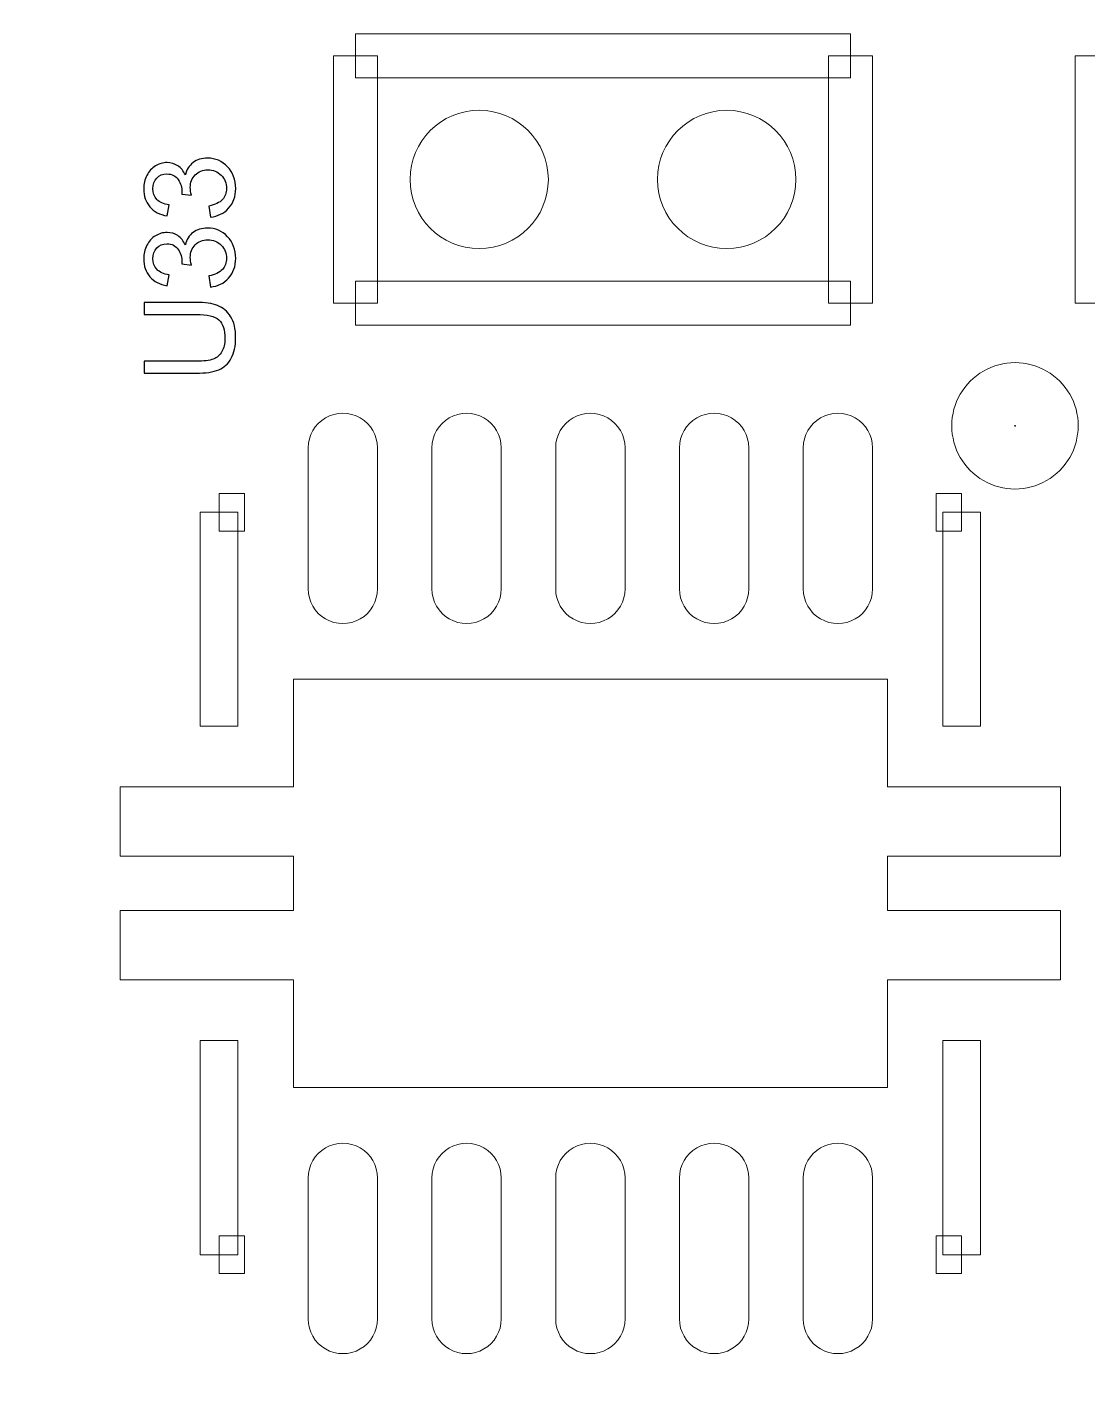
# Model space of a CAD drawing. Header units: millimetres. Extents: x -53.6 to 42.1, y -42.3 to 19.5.
# Drawn here: x 5.22 to 9.51, y -38.85 to -33.35 of the extents above; entities that cross this region are included whole.
import ezdxf

# ---------------------------------------------------------------- set-up
doc = ezdxf.new("R2010")
doc.units = ezdxf.units.MM
doc.header["$MEASUREMENT"] = 0
for name, color, linetype in [('BG_OUTLINE', 7, 'Continuous'), ('PG_SILKSCREEN_TOP', 7, 'Continuous'), ('PIN_TOP', 7, 'Continuous'), ('RD_SILKSCREEN_TOP', 7, 'Continuous')]:
    doc.layers.add(name, color=color, linetype=linetype)

msp = doc.modelspace()

# ---------------------------------------------------------------- linework, layer by layer
at = {"layer": 'BG_OUTLINE', "color": 3, "lineweight": 9}
msp.add_open_spline([(-35.58, -42.2737), (-35.58, -42.2737), (-35.58, 2.7261), (-35.58, 2.7261), (-35.58, 2.7261), (-35.58, 2.7261), (19.4199, 2.7261), (19.4199, 2.7261), (19.4199, 2.7261), (19.4199, 2.7261), (19.4199, -42.2737), (19.4199, -42.2737), (19.4199, -42.2737), (19.4199, -42.2737), (-35.58, -42.2737), (-35.58, -42.2737)], degree=3, knots=[0, 0, 0, 0, 0.25, 0.25, 0.25, 0.25, 0.5, 0.5, 0.5, 0.5, 0.75, 0.75, 0.75, 0.75, 1, 1, 1, 1], dxfattribs=at)
at = {"layer": 'PG_SILKSCREEN_TOP', "color": 6, "lineweight": 9}
for points, knots in [([(6.5492, -33.5569), (6.5492, -33.5569), (6.5492, -33.3791), (6.5492, -33.3791), (6.5492, -33.3791), (6.5492, -33.3791), (8.5492, -33.3791), (8.5492, -33.3791), (8.5492, -33.3791), (8.5492, -33.3791), (8.5492, -33.5569), (8.5492, -33.5569), (8.5492, -33.5569), (8.5492, -33.5569), (6.5492, -33.5569), (6.5492, -33.5569)], [0, 0, 0, 0, 0.25, 0.25, 0.25, 0.25, 0.5, 0.5, 0.5, 0.5, 0.75, 0.75, 0.75, 0.75, 1, 1, 1, 1]), ([(6.6381, -34.4678), (6.6381, -34.4678), (6.4603, -34.4678), (6.4603, -34.4678), (6.4603, -34.4678), (6.4603, -34.4678), (6.4603, -33.468), (6.4603, -33.468), (6.4603, -33.468), (6.4603, -33.468), (6.6381, -33.468), (6.6381, -33.468), (6.6381, -33.468), (6.6381, -33.468), (6.6381, -34.4678), (6.6381, -34.4678)], [0, 0, 0, 0, 0.25, 0.25, 0.25, 0.25, 0.5, 0.5, 0.5, 0.5, 0.75, 0.75, 0.75, 0.75, 1, 1, 1, 1]), ([(8.4603, -33.468), (8.4603, -33.468), (8.6381, -33.468), (8.6381, -33.468), (8.6381, -33.468), (8.6381, -33.468), (8.6381, -34.4678), (8.6381, -34.4678), (8.6381, -34.4678), (8.6381, -34.4678), (8.4603, -34.4678), (8.4603, -34.4678), (8.4603, -34.4678), (8.4603, -34.4678), (8.4603, -33.468), (8.4603, -33.468)], [0, 0, 0, 0, 0.25, 0.25, 0.25, 0.25, 0.5, 0.5, 0.5, 0.5, 0.75, 0.75, 0.75, 0.75, 1, 1, 1, 1]), ([(9.6353, -34.4678), (9.6353, -34.4678), (9.4575, -34.4678), (9.4575, -34.4678), (9.4575, -34.4678), (9.4575, -34.4678), (9.4575, -33.468), (9.4575, -33.468), (9.4575, -33.468), (9.4575, -33.468), (9.6353, -33.468), (9.6353, -33.468), (9.6353, -33.468), (9.6353, -33.468), (9.6353, -34.4678), (9.6353, -34.4678)], [0, 0, 0, 0, 0.25, 0.25, 0.25, 0.25, 0.5, 0.5, 0.5, 0.5, 0.75, 0.75, 0.75, 0.75, 1, 1, 1, 1]), ([(8.5492, -34.3789), (8.5492, -34.3789), (8.5492, -34.5567), (8.5492, -34.5567), (8.5492, -34.5567), (8.5492, -34.5567), (6.5492, -34.5567), (6.5492, -34.5567), (6.5492, -34.5567), (6.5492, -34.5567), (6.5492, -34.3789), (6.5492, -34.3789), (6.5492, -34.3789), (6.5492, -34.3789), (8.5492, -34.3789), (8.5492, -34.3789)], [0, 0, 0, 0, 0.25, 0.25, 0.25, 0.25, 0.5, 0.5, 0.5, 0.5, 0.75, 0.75, 0.75, 0.75, 1, 1, 1, 1]), ([(8.9585, -34.9635), (8.9585, -34.8722), (9.0072, -34.7879), (9.0863, -34.7423), (9.0863, -34.7423), (9.1653, -34.6966), (9.2627, -34.6966), (9.3417, -34.7423), (9.3417, -34.7423), (9.4208, -34.7879), (9.4695, -34.8723), (9.4694, -34.9636)], [0, 0, 0, 0, 0.333333, 0.333333, 0.333333, 0.333333, 0.666667, 0.666667, 0.666667, 0.666667, 1, 1, 1, 1]), ([(9.4694, -34.9636), (9.4694, -35.0548), (9.4207, -35.1392), (9.3417, -35.1848), (9.3417, -35.1848), (9.2626, -35.2304), (9.1652, -35.2304), (9.0862, -35.1848), (9.0862, -35.1848), (9.0071, -35.1391), (8.9585, -35.0548), (8.9585, -34.9635)], [0, 0, 0, 0, 0.333333, 0.333333, 0.333333, 0.333333, 0.666667, 0.666667, 0.666667, 0.666667, 1, 1, 1, 1]), ([(9.2155, -34.9635), (9.2155, -34.963), (9.2152, -34.9625), (9.2147, -34.9622), (9.2147, -34.9622), (9.2142, -34.962), (9.2137, -34.962), (9.2132, -34.9622), (9.2132, -34.9622), (9.2128, -34.9625), (9.2125, -34.963), (9.2125, -34.9635)], [0, 0, 0, 0, 0.333333, 0.333333, 0.333333, 0.333333, 0.666667, 0.666667, 0.666667, 0.666667, 1, 1, 1, 1]), ([(9.2125, -34.9635), (9.2125, -34.9641), (9.2128, -34.9645), (9.2132, -34.9648), (9.2132, -34.9648), (9.2137, -34.9651), (9.2142, -34.9651), (9.2147, -34.9648), (9.2147, -34.9648), (9.2152, -34.9646), (9.2154, -34.9641), (9.2155, -34.9635)], [0, 0, 0, 0, 0.333333, 0.333333, 0.333333, 0.333333, 0.666667, 0.666667, 0.666667, 0.666667, 1, 1, 1, 1]), ([(5.9983, -35.3888), (5.9983, -35.3888), (5.9983, -35.2364), (5.9983, -35.2364), (5.9983, -35.2364), (5.9983, -35.2364), (6.1014, -35.2364), (6.1014, -35.2364), (6.1014, -35.2364), (6.1014, -35.2364), (6.1014, -35.3888), (6.1014, -35.3888), (6.1014, -35.3888), (6.1014, -35.3888), (5.9983, -35.3888), (5.9983, -35.3888)], [0, 0, 0, 0, 0.25, 0.25, 0.25, 0.25, 0.5, 0.5, 0.5, 0.5, 0.75, 0.75, 0.75, 0.75, 1, 1, 1, 1]), ([(8.8954, -35.3888), (8.8954, -35.3888), (8.8954, -35.2364), (8.8954, -35.2364), (8.8954, -35.2364), (8.8954, -35.2364), (8.9985, -35.2364), (8.9985, -35.2364), (8.9985, -35.2364), (8.9985, -35.2364), (8.9985, -35.3888), (8.9985, -35.3888), (8.9985, -35.3888), (8.9985, -35.3888), (8.8954, -35.3888), (8.8954, -35.3888)], [0, 0, 0, 0, 0.25, 0.25, 0.25, 0.25, 0.5, 0.5, 0.5, 0.5, 0.75, 0.75, 0.75, 0.75, 1, 1, 1, 1]), ([(6.0745, -36.1777), (6.0745, -36.1777), (5.9221, -36.1777), (5.9221, -36.1777), (5.9221, -36.1777), (5.9221, -36.1777), (5.9221, -35.3126), (5.9221, -35.3126), (5.9221, -35.3126), (5.9221, -35.3126), (6.0745, -35.3126), (6.0745, -35.3126), (6.0745, -35.3126), (6.0745, -35.3126), (6.0745, -36.1777), (6.0745, -36.1777)], [0, 0, 0, 0, 0.25, 0.25, 0.25, 0.25, 0.5, 0.5, 0.5, 0.5, 0.75, 0.75, 0.75, 0.75, 1, 1, 1, 1]), ([(8.9223, -35.3126), (8.9223, -35.3126), (9.0747, -35.3126), (9.0747, -35.3126), (9.0747, -35.3126), (9.0747, -35.3126), (9.0747, -36.1777), (9.0747, -36.1777), (9.0747, -36.1777), (9.0747, -36.1777), (8.9223, -36.1777), (8.9223, -36.1777), (8.9223, -36.1777), (8.9223, -36.1777), (8.9223, -35.3126), (8.9223, -35.3126)], [0, 0, 0, 0, 0.25, 0.25, 0.25, 0.25, 0.5, 0.5, 0.5, 0.5, 0.75, 0.75, 0.75, 0.75, 1, 1, 1, 1]), ([(6.0745, -38.3128), (6.0745, -38.3128), (5.9221, -38.3128), (5.9221, -38.3128), (5.9221, -38.3128), (5.9221, -38.3128), (5.9221, -37.4477), (5.9221, -37.4477), (5.9221, -37.4477), (5.9221, -37.4477), (6.0745, -37.4477), (6.0745, -37.4477), (6.0745, -37.4477), (6.0745, -37.4477), (6.0745, -38.3128), (6.0745, -38.3128)], [0, 0, 0, 0, 0.25, 0.25, 0.25, 0.25, 0.5, 0.5, 0.5, 0.5, 0.75, 0.75, 0.75, 0.75, 1, 1, 1, 1]), ([(8.9223, -37.4477), (8.9223, -37.4477), (9.0747, -37.4477), (9.0747, -37.4477), (9.0747, -37.4477), (9.0747, -37.4477), (9.0747, -38.3128), (9.0747, -38.3128), (9.0747, -38.3128), (9.0747, -38.3128), (8.9223, -38.3128), (8.9223, -38.3128), (8.9223, -38.3128), (8.9223, -38.3128), (8.9223, -37.4477), (8.9223, -37.4477)], [0, 0, 0, 0, 0.25, 0.25, 0.25, 0.25, 0.5, 0.5, 0.5, 0.5, 0.75, 0.75, 0.75, 0.75, 1, 1, 1, 1]), ([(6.1014, -38.2366), (6.1014, -38.2366), (6.1014, -38.389), (6.1014, -38.389), (6.1014, -38.389), (6.1014, -38.389), (5.9983, -38.389), (5.9983, -38.389), (5.9983, -38.389), (5.9983, -38.389), (5.9983, -38.2366), (5.9983, -38.2366), (5.9983, -38.2366), (5.9983, -38.2366), (6.1014, -38.2366), (6.1014, -38.2366)], [0, 0, 0, 0, 0.25, 0.25, 0.25, 0.25, 0.5, 0.5, 0.5, 0.5, 0.75, 0.75, 0.75, 0.75, 1, 1, 1, 1]), ([(8.9985, -38.2366), (8.9985, -38.2366), (8.9985, -38.389), (8.9985, -38.389), (8.9985, -38.389), (8.9985, -38.389), (8.8954, -38.389), (8.8954, -38.389), (8.8954, -38.389), (8.8954, -38.389), (8.8954, -38.2366), (8.8954, -38.2366), (8.8954, -38.2366), (8.8954, -38.2366), (8.9985, -38.2366), (8.9985, -38.2366)], [0, 0, 0, 0, 0.25, 0.25, 0.25, 0.25, 0.5, 0.5, 0.5, 0.5, 0.75, 0.75, 0.75, 0.75, 1, 1, 1, 1])]:
    msp.add_open_spline(points, degree=3, knots=knots, dxfattribs=at)
at = {"layer": 'PIN_TOP', "lineweight": 9}
for points, knots in [([(7.3287, -33.9679), (7.3287, -33.8135), (7.2037, -33.6885), (7.0494, -33.6885), (7.0494, -33.6885), (6.895, -33.6884), (6.77, -33.8135), (6.77, -33.9678), (6.77, -33.9678), (6.7699, -34.1222), (6.895, -34.2472), (7.0493, -34.2472), (7.0493, -34.2472), (7.2037, -34.2473), (7.3287, -34.1222), (7.3287, -33.9679)], [0, 0, 0, 0, 0.25, 0.25, 0.25, 0.25, 0.5, 0.5, 0.5, 0.5, 0.75, 0.75, 0.75, 0.75, 1, 1, 1, 1]), ([(8.3285, -33.9679), (8.3285, -33.8135), (8.2035, -33.6885), (8.0492, -33.6885), (8.0492, -33.6885), (7.8948, -33.6884), (7.7698, -33.8135), (7.7698, -33.9678), (7.7698, -33.9678), (7.7697, -34.1222), (7.8948, -34.2472), (8.0491, -34.2472), (8.0491, -34.2472), (8.2035, -34.2473), (8.3285, -34.1222), (8.3285, -33.9679)], [0, 0, 0, 0, 0.25, 0.25, 0.25, 0.25, 0.5, 0.5, 0.5, 0.5, 0.75, 0.75, 0.75, 0.75, 1, 1, 1, 1]), ([(6.3583, -35.6226), (6.3583, -35.6226), (6.3583, -35.0527), (6.3583, -35.0527), (6.3583, -35.0527), (6.3583, -35.0026), (6.3851, -34.9564), (6.4284, -34.9314), (6.4284, -34.9314), (6.4717, -34.9063), (6.5252, -34.9063), (6.5685, -34.9314), (6.5685, -34.9314), (6.6118, -34.9564), (6.6385, -35.0026), (6.6385, -35.0527), (6.6385, -35.0527), (6.6385, -35.0527), (6.6385, -35.6226), (6.6385, -35.6226), (6.6385, -35.6226), (6.6385, -35.6727), (6.6118, -35.7189), (6.5685, -35.7439), (6.5685, -35.7439), (6.5252, -35.769), (6.4717, -35.769), (6.4284, -35.7439), (6.4284, -35.7439), (6.3851, -35.7189), (6.3583, -35.6727), (6.3583, -35.6226)], [0, 0, 0, 0, 0.125, 0.125, 0.125, 0.125, 0.25, 0.25, 0.25, 0.25, 0.375, 0.375, 0.375, 0.375, 0.5, 0.5, 0.5, 0.5, 0.625, 0.625, 0.625, 0.625, 0.75, 0.75, 0.75, 0.75, 0.875, 0.875, 0.875, 0.875, 1, 1, 1, 1]), ([(6.8582, -35.6226), (6.8582, -35.6226), (6.8582, -35.0527), (6.8582, -35.0527), (6.8582, -35.0527), (6.8582, -35.0026), (6.885, -34.9564), (6.9283, -34.9314), (6.9283, -34.9314), (6.9716, -34.9063), (7.0251, -34.9063), (7.0684, -34.9314), (7.0684, -34.9314), (7.1117, -34.9564), (7.1384, -35.0026), (7.1384, -35.0527), (7.1384, -35.0527), (7.1384, -35.0527), (7.1384, -35.6226), (7.1384, -35.6226), (7.1384, -35.6226), (7.1384, -35.6727), (7.1117, -35.7189), (7.0684, -35.7439), (7.0684, -35.7439), (7.0251, -35.769), (6.9716, -35.769), (6.9283, -35.7439), (6.9283, -35.7439), (6.885, -35.7189), (6.8582, -35.6727), (6.8582, -35.6226)], [0, 0, 0, 0, 0.125, 0.125, 0.125, 0.125, 0.25, 0.25, 0.25, 0.25, 0.375, 0.375, 0.375, 0.375, 0.5, 0.5, 0.5, 0.5, 0.625, 0.625, 0.625, 0.625, 0.75, 0.75, 0.75, 0.75, 0.875, 0.875, 0.875, 0.875, 1, 1, 1, 1]), ([(7.3583, -35.6226), (7.3583, -35.6226), (7.3583, -35.0527), (7.3583, -35.0527), (7.3583, -35.0527), (7.3583, -35.0026), (7.3851, -34.9564), (7.4284, -34.9314), (7.4284, -34.9314), (7.4717, -34.9063), (7.5252, -34.9063), (7.5685, -34.9314), (7.5685, -34.9314), (7.6118, -34.9564), (7.6385, -35.0026), (7.6385, -35.0527), (7.6385, -35.0527), (7.6385, -35.0527), (7.6385, -35.6226), (7.6385, -35.6226), (7.6385, -35.6226), (7.6385, -35.6727), (7.6118, -35.7189), (7.5685, -35.7439), (7.5685, -35.7439), (7.5252, -35.769), (7.4717, -35.769), (7.4284, -35.7439), (7.4284, -35.7439), (7.3851, -35.7189), (7.3583, -35.6727), (7.3583, -35.6226)], [0, 0, 0, 0, 0.125, 0.125, 0.125, 0.125, 0.25, 0.25, 0.25, 0.25, 0.375, 0.375, 0.375, 0.375, 0.5, 0.5, 0.5, 0.5, 0.625, 0.625, 0.625, 0.625, 0.75, 0.75, 0.75, 0.75, 0.875, 0.875, 0.875, 0.875, 1, 1, 1, 1]), ([(7.8584, -35.6226), (7.8584, -35.6226), (7.8584, -35.0527), (7.8584, -35.0527), (7.8584, -35.0527), (7.8584, -35.0026), (7.8852, -34.9564), (7.9285, -34.9314), (7.9285, -34.9314), (7.9718, -34.9063), (8.0253, -34.9063), (8.0686, -34.9314), (8.0686, -34.9314), (8.1119, -34.9564), (8.1386, -35.0026), (8.1386, -35.0527), (8.1386, -35.0527), (8.1386, -35.0527), (8.1386, -35.6226), (8.1386, -35.6226), (8.1386, -35.6226), (8.1386, -35.6727), (8.1119, -35.7189), (8.0686, -35.7439), (8.0686, -35.7439), (8.0253, -35.769), (7.9718, -35.769), (7.9285, -35.7439), (7.9285, -35.7439), (7.8852, -35.7189), (7.8584, -35.6727), (7.8584, -35.6226)], [0, 0, 0, 0, 0.125, 0.125, 0.125, 0.125, 0.25, 0.25, 0.25, 0.25, 0.375, 0.375, 0.375, 0.375, 0.5, 0.5, 0.5, 0.5, 0.625, 0.625, 0.625, 0.625, 0.75, 0.75, 0.75, 0.75, 0.875, 0.875, 0.875, 0.875, 1, 1, 1, 1]), ([(8.3583, -35.6226), (8.3583, -35.6226), (8.3583, -35.0527), (8.3583, -35.0527), (8.3583, -35.0527), (8.3583, -35.0026), (8.3851, -34.9564), (8.4284, -34.9314), (8.4284, -34.9314), (8.4717, -34.9063), (8.5252, -34.9063), (8.5685, -34.9314), (8.5685, -34.9314), (8.6118, -34.9564), (8.6385, -35.0026), (8.6385, -35.0527), (8.6385, -35.0527), (8.6385, -35.0527), (8.6385, -35.6226), (8.6385, -35.6226), (8.6385, -35.6226), (8.6385, -35.6727), (8.6118, -35.7189), (8.5685, -35.7439), (8.5685, -35.7439), (8.5252, -35.769), (8.4717, -35.769), (8.4284, -35.7439), (8.4284, -35.7439), (8.3851, -35.7189), (8.3583, -35.6727), (8.3583, -35.6226)], [0, 0, 0, 0, 0.125, 0.125, 0.125, 0.125, 0.25, 0.25, 0.25, 0.25, 0.375, 0.375, 0.375, 0.375, 0.5, 0.5, 0.5, 0.5, 0.625, 0.625, 0.625, 0.625, 0.75, 0.75, 0.75, 0.75, 0.875, 0.875, 0.875, 0.875, 1, 1, 1, 1]), ([(8.6983, -35.9877), (8.6983, -35.9877), (6.2985, -35.9877), (6.2985, -35.9877), (6.2985, -35.9877), (6.2985, -35.9877), (6.2985, -36.4228), (6.2985, -36.4228), (6.2985, -36.4228), (6.2985, -36.4228), (5.5985, -36.4228), (5.5985, -36.4228), (5.5985, -36.4228), (5.5985, -36.4228), (5.5985, -36.7027), (5.5985, -36.7027), (5.5985, -36.7027), (5.5985, -36.7027), (6.2985, -36.7027), (6.2985, -36.7027), (6.2985, -36.7027), (6.2985, -36.7027), (6.2985, -36.9227), (6.2985, -36.9227), (6.2985, -36.9227), (6.2985, -36.9227), (5.5985, -36.9227), (5.5985, -36.9227), (5.5985, -36.9227), (5.5985, -36.9227), (5.5985, -37.2026), (5.5985, -37.2026), (5.5985, -37.2026), (5.5985, -37.2026), (6.2985, -37.2026), (6.2985, -37.2026), (6.2985, -37.2026), (6.2985, -37.2026), (6.2985, -37.6377), (6.2985, -37.6377), (6.2985, -37.6377), (6.2985, -37.6377), (8.6983, -37.6377), (8.6983, -37.6377), (8.6983, -37.6377), (8.6983, -37.6377), (8.6983, -37.2026), (8.6983, -37.2026), (8.6983, -37.2026), (8.6983, -37.2026), (9.3983, -37.2026), (9.3983, -37.2026), (9.3983, -37.2026), (9.3983, -37.2026), (9.3983, -36.9227), (9.3983, -36.9227), (9.3983, -36.9227), (9.3983, -36.9227), (8.6983, -36.9227), (8.6983, -36.9227), (8.6983, -36.9227), (8.6983, -36.9227), (8.6983, -36.7027), (8.6983, -36.7027), (8.6983, -36.7027), (8.6983, -36.7027), (9.3983, -36.7027), (9.3983, -36.7027), (9.3983, -36.7027), (9.3983, -36.7027), (9.3983, -36.4228), (9.3983, -36.4228), (9.3983, -36.4228), (9.3983, -36.4228), (8.6983, -36.4228), (8.6983, -36.4228), (8.6983, -36.4228), (8.6983, -36.4228), (8.6983, -35.9877), (8.6983, -35.9877)], [0, 0, 0, 0, 0.05, 0.05, 0.05, 0.05, 0.1, 0.1, 0.1, 0.1, 0.15, 0.15, 0.15, 0.15, 0.2, 0.2, 0.2, 0.2, 0.25, 0.25, 0.25, 0.25, 0.3, 0.3, 0.3, 0.3, 0.35, 0.35, 0.35, 0.35, 0.4, 0.4, 0.4, 0.4, 0.45, 0.45, 0.45, 0.45, 0.5, 0.5, 0.5, 0.5, 0.55, 0.55, 0.55, 0.55, 0.6, 0.6, 0.6, 0.6, 0.65, 0.65, 0.65, 0.65, 0.7, 0.7, 0.7, 0.7, 0.75, 0.75, 0.75, 0.75, 0.8, 0.8, 0.8, 0.8, 0.85, 0.85, 0.85, 0.85, 0.9, 0.9, 0.9, 0.9, 0.95, 0.95, 0.95, 0.95, 1, 1, 1, 1]), ([(6.3583, -38.5726), (6.3583, -38.5726), (6.3583, -38.0027), (6.3583, -38.0027), (6.3583, -38.0027), (6.3583, -37.9526), (6.3851, -37.9064), (6.4284, -37.8814), (6.4284, -37.8814), (6.4717, -37.8563), (6.5252, -37.8563), (6.5685, -37.8814), (6.5685, -37.8814), (6.6118, -37.9064), (6.6385, -37.9526), (6.6385, -38.0027), (6.6385, -38.0027), (6.6385, -38.0027), (6.6385, -38.5726), (6.6385, -38.5726), (6.6385, -38.5726), (6.6385, -38.6227), (6.6118, -38.6689), (6.5685, -38.6939), (6.5685, -38.6939), (6.5252, -38.719), (6.4717, -38.719), (6.4284, -38.6939), (6.4284, -38.6939), (6.3851, -38.6689), (6.3583, -38.6227), (6.3583, -38.5726)], [0, 0, 0, 0, 0.125, 0.125, 0.125, 0.125, 0.25, 0.25, 0.25, 0.25, 0.375, 0.375, 0.375, 0.375, 0.5, 0.5, 0.5, 0.5, 0.625, 0.625, 0.625, 0.625, 0.75, 0.75, 0.75, 0.75, 0.875, 0.875, 0.875, 0.875, 1, 1, 1, 1]), ([(6.8582, -38.5726), (6.8582, -38.5726), (6.8582, -38.0027), (6.8582, -38.0027), (6.8582, -38.0027), (6.8582, -37.9526), (6.885, -37.9064), (6.9283, -37.8814), (6.9283, -37.8814), (6.9716, -37.8563), (7.0251, -37.8563), (7.0684, -37.8814), (7.0684, -37.8814), (7.1117, -37.9064), (7.1384, -37.9526), (7.1384, -38.0027), (7.1384, -38.0027), (7.1384, -38.0027), (7.1384, -38.5726), (7.1384, -38.5726), (7.1384, -38.5726), (7.1384, -38.6227), (7.1117, -38.6689), (7.0684, -38.6939), (7.0684, -38.6939), (7.0251, -38.719), (6.9716, -38.719), (6.9283, -38.6939), (6.9283, -38.6939), (6.885, -38.6689), (6.8582, -38.6227), (6.8582, -38.5726)], [0, 0, 0, 0, 0.125, 0.125, 0.125, 0.125, 0.25, 0.25, 0.25, 0.25, 0.375, 0.375, 0.375, 0.375, 0.5, 0.5, 0.5, 0.5, 0.625, 0.625, 0.625, 0.625, 0.75, 0.75, 0.75, 0.75, 0.875, 0.875, 0.875, 0.875, 1, 1, 1, 1]), ([(7.3583, -38.5726), (7.3583, -38.5726), (7.3583, -38.0027), (7.3583, -38.0027), (7.3583, -38.0027), (7.3583, -37.9526), (7.3851, -37.9064), (7.4284, -37.8814), (7.4284, -37.8814), (7.4717, -37.8563), (7.5252, -37.8563), (7.5685, -37.8814), (7.5685, -37.8814), (7.6118, -37.9064), (7.6385, -37.9526), (7.6385, -38.0027), (7.6385, -38.0027), (7.6385, -38.0027), (7.6385, -38.5726), (7.6385, -38.5726), (7.6385, -38.5726), (7.6385, -38.6227), (7.6118, -38.6689), (7.5685, -38.6939), (7.5685, -38.6939), (7.5252, -38.719), (7.4717, -38.719), (7.4284, -38.6939), (7.4284, -38.6939), (7.3851, -38.6689), (7.3583, -38.6227), (7.3583, -38.5726)], [0, 0, 0, 0, 0.125, 0.125, 0.125, 0.125, 0.25, 0.25, 0.25, 0.25, 0.375, 0.375, 0.375, 0.375, 0.5, 0.5, 0.5, 0.5, 0.625, 0.625, 0.625, 0.625, 0.75, 0.75, 0.75, 0.75, 0.875, 0.875, 0.875, 0.875, 1, 1, 1, 1]), ([(7.8584, -38.5726), (7.8584, -38.5726), (7.8584, -38.0027), (7.8584, -38.0027), (7.8584, -38.0027), (7.8584, -37.9526), (7.8852, -37.9064), (7.9285, -37.8814), (7.9285, -37.8814), (7.9718, -37.8563), (8.0253, -37.8563), (8.0686, -37.8814), (8.0686, -37.8814), (8.1119, -37.9064), (8.1386, -37.9526), (8.1386, -38.0027), (8.1386, -38.0027), (8.1386, -38.0027), (8.1386, -38.5726), (8.1386, -38.5726), (8.1386, -38.5726), (8.1386, -38.6227), (8.1119, -38.6689), (8.0686, -38.6939), (8.0686, -38.6939), (8.0253, -38.719), (7.9718, -38.719), (7.9285, -38.6939), (7.9285, -38.6939), (7.8852, -38.6689), (7.8584, -38.6227), (7.8584, -38.5726)], [0, 0, 0, 0, 0.125, 0.125, 0.125, 0.125, 0.25, 0.25, 0.25, 0.25, 0.375, 0.375, 0.375, 0.375, 0.5, 0.5, 0.5, 0.5, 0.625, 0.625, 0.625, 0.625, 0.75, 0.75, 0.75, 0.75, 0.875, 0.875, 0.875, 0.875, 1, 1, 1, 1]), ([(8.3583, -38.5726), (8.3583, -38.5726), (8.3583, -38.0027), (8.3583, -38.0027), (8.3583, -38.0027), (8.3583, -37.9526), (8.3851, -37.9064), (8.4284, -37.8814), (8.4284, -37.8814), (8.4717, -37.8563), (8.5252, -37.8563), (8.5685, -37.8814), (8.5685, -37.8814), (8.6118, -37.9064), (8.6385, -37.9526), (8.6385, -38.0027), (8.6385, -38.0027), (8.6385, -38.0027), (8.6385, -38.5726), (8.6385, -38.5726), (8.6385, -38.5726), (8.6385, -38.6227), (8.6118, -38.6689), (8.5685, -38.6939), (8.5685, -38.6939), (8.5252, -38.719), (8.4717, -38.719), (8.4284, -38.6939), (8.4284, -38.6939), (8.3851, -38.6689), (8.3583, -38.6227), (8.3583, -38.5726)], [0, 0, 0, 0, 0.125, 0.125, 0.125, 0.125, 0.25, 0.25, 0.25, 0.25, 0.375, 0.375, 0.375, 0.375, 0.5, 0.5, 0.5, 0.5, 0.625, 0.625, 0.625, 0.625, 0.75, 0.75, 0.75, 0.75, 0.875, 0.875, 0.875, 0.875, 1, 1, 1, 1])]:
    msp.add_open_spline(points, degree=3, knots=knots, dxfattribs=at)
at = {"layer": 'RD_SILKSCREEN_TOP', "color": 8}
for points, knots in [([(5.9632, -34.1202), (5.9632, -34.1202), (5.9573, -34.0755), (5.9573, -34.0755), (5.9573, -34.0755), (5.9826, -34.0704), (6.0008, -34.0617), (6.012, -34.0494), (6.012, -34.0494), (6.0231, -34.037), (6.0287, -34.022), (6.0287, -34.0043), (6.0287, -34.0043), (6.0287, -33.9833), (6.0214, -33.9656), (6.0069, -33.9511), (6.0069, -33.9511), (5.9923, -33.9367), (5.9743, -33.9294), (5.9528, -33.9294), (5.9528, -33.9294), (5.9323, -33.9294), (5.9154, -33.9361), (5.9021, -33.9495), (5.9021, -33.9495), (5.8888, -33.9629), (5.8821, -33.98), (5.8821, -34.0006), (5.8821, -34.0006), (5.8821, -34.0091), (5.8838, -34.0196), (5.8871, -34.0321), (5.8871, -34.0321), (5.8871, -34.0321), (5.8479, -34.0271), (5.8479, -34.0271), (5.8479, -34.0271), (5.8482, -34.0242), (5.8484, -34.0218), (5.8484, -34.0199), (5.8484, -34.0199), (5.8484, -34.001), (5.8434, -33.9839), (5.8335, -33.9686), (5.8335, -33.9686), (5.8236, -33.9534), (5.8082, -33.9458), (5.7876, -33.9458), (5.7876, -33.9458), (5.7712, -33.9458), (5.7576, -33.9513), (5.7469, -33.9624), (5.7469, -33.9624), (5.7362, -33.9735), (5.7308, -33.9878), (5.7308, -34.0054), (5.7308, -34.0054), (5.7308, -34.0227), (5.7363, -34.0372), (5.7471, -34.0487), (5.7471, -34.0487), (5.758, -34.0603), (5.7745, -34.0678), (5.7963, -34.0711), (5.7963, -34.0711), (5.7963, -34.0711), (5.7884, -34.1157), (5.7884, -34.1157), (5.7884, -34.1157), (5.7584, -34.1103), (5.7352, -34.0978), (5.7188, -34.0785), (5.7188, -34.0785), (5.7023, -34.0591), (5.694, -34.0351), (5.694, -34.0063), (5.694, -34.0063), (5.694, -33.9865), (5.6984, -33.9682), (5.7068, -33.9515), (5.7068, -33.9515), (5.7154, -33.9348), (5.727, -33.922), (5.7417, -33.9132), (5.7417, -33.9132), (5.7564, -33.9043), (5.772, -33.8999), (5.7886, -33.8999), (5.7886, -33.8999), (5.8043, -33.8999), (5.8186, -33.9041), (5.8315, -33.9126), (5.8315, -33.9126), (5.8444, -33.921), (5.8546, -33.9335), (5.8623, -33.95), (5.8623, -33.95), (5.8672, -33.9285), (5.8775, -33.9118), (5.8932, -33.8999), (5.8932, -33.8999), (5.9087, -33.888), (5.9283, -33.8821), (5.9518, -33.8821), (5.9518, -33.8821), (5.9835, -33.8821), (6.0104, -33.8936), (6.0325, -33.9168), (6.0325, -33.9168), (6.0546, -33.9399), (6.0656, -33.9692), (6.0656, -34.0046), (6.0656, -34.0046), (6.0656, -34.0365), (6.0562, -34.063), (6.0371, -34.0841), (6.0371, -34.0841), (6.0181, -34.1052), (5.9935, -34.1172), (5.9632, -34.1202)], [0, 0, 0, 0, 0.033333, 0.033333, 0.033333, 0.033333, 0.066667, 0.066667, 0.066667, 0.066667, 0.1, 0.1, 0.1, 0.1, 0.133333, 0.133333, 0.133333, 0.133333, 0.166667, 0.166667, 0.166667, 0.166667, 0.2, 0.2, 0.2, 0.2, 0.233333, 0.233333, 0.233333, 0.233333, 0.266667, 0.266667, 0.266667, 0.266667, 0.3, 0.3, 0.3, 0.3, 0.333333, 0.333333, 0.333333, 0.333333, 0.366667, 0.366667, 0.366667, 0.366667, 0.4, 0.4, 0.4, 0.4, 0.433333, 0.433333, 0.433333, 0.433333, 0.466667, 0.466667, 0.466667, 0.466667, 0.5, 0.5, 0.5, 0.5, 0.533333, 0.533333, 0.533333, 0.533333, 0.566667, 0.566667, 0.566667, 0.566667, 0.6, 0.6, 0.6, 0.6, 0.633333, 0.633333, 0.633333, 0.633333, 0.666667, 0.666667, 0.666667, 0.666667, 0.7, 0.7, 0.7, 0.7, 0.733333, 0.733333, 0.733333, 0.733333, 0.766667, 0.766667, 0.766667, 0.766667, 0.8, 0.8, 0.8, 0.8, 0.833333, 0.833333, 0.833333, 0.833333, 0.866667, 0.866667, 0.866667, 0.866667, 0.9, 0.9, 0.9, 0.9, 0.933333, 0.933333, 0.933333, 0.933333, 0.966667, 0.966667, 0.966667, 0.966667, 1, 1, 1, 1]), ([(5.9632, -34.4027), (5.9632, -34.4027), (5.9573, -34.358), (5.9573, -34.358), (5.9573, -34.358), (5.9826, -34.3529), (6.0008, -34.3442), (6.012, -34.3319), (6.012, -34.3319), (6.0231, -34.3195), (6.0287, -34.3045), (6.0287, -34.2868), (6.0287, -34.2868), (6.0287, -34.2658), (6.0214, -34.2481), (6.0069, -34.2336), (6.0069, -34.2336), (5.9923, -34.2192), (5.9743, -34.2119), (5.9528, -34.2119), (5.9528, -34.2119), (5.9323, -34.2119), (5.9154, -34.2186), (5.9021, -34.232), (5.9021, -34.232), (5.8888, -34.2454), (5.8821, -34.2625), (5.8821, -34.2831), (5.8821, -34.2831), (5.8821, -34.2916), (5.8838, -34.3021), (5.8871, -34.3146), (5.8871, -34.3146), (5.8871, -34.3146), (5.8479, -34.3096), (5.8479, -34.3096), (5.8479, -34.3096), (5.8482, -34.3067), (5.8484, -34.3043), (5.8484, -34.3024), (5.8484, -34.3024), (5.8484, -34.2835), (5.8434, -34.2664), (5.8335, -34.2511), (5.8335, -34.2511), (5.8236, -34.2359), (5.8082, -34.2283), (5.7876, -34.2283), (5.7876, -34.2283), (5.7712, -34.2283), (5.7576, -34.2338), (5.7469, -34.2449), (5.7469, -34.2449), (5.7362, -34.256), (5.7308, -34.2703), (5.7308, -34.2879), (5.7308, -34.2879), (5.7308, -34.3052), (5.7363, -34.3197), (5.7471, -34.3312), (5.7471, -34.3312), (5.758, -34.3428), (5.7745, -34.3503), (5.7963, -34.3536), (5.7963, -34.3536), (5.7963, -34.3536), (5.7884, -34.3982), (5.7884, -34.3982), (5.7884, -34.3982), (5.7584, -34.3928), (5.7352, -34.3803), (5.7188, -34.361), (5.7188, -34.361), (5.7023, -34.3416), (5.694, -34.3176), (5.694, -34.2888), (5.694, -34.2888), (5.694, -34.269), (5.6984, -34.2507), (5.7068, -34.234), (5.7068, -34.234), (5.7154, -34.2173), (5.727, -34.2045), (5.7417, -34.1957), (5.7417, -34.1957), (5.7564, -34.1868), (5.772, -34.1824), (5.7886, -34.1824), (5.7886, -34.1824), (5.8043, -34.1824), (5.8186, -34.1866), (5.8315, -34.1951), (5.8315, -34.1951), (5.8444, -34.2035), (5.8546, -34.216), (5.8623, -34.2325), (5.8623, -34.2325), (5.8672, -34.211), (5.8775, -34.1943), (5.8932, -34.1824), (5.8932, -34.1824), (5.9087, -34.1705), (5.9283, -34.1646), (5.9518, -34.1646), (5.9518, -34.1646), (5.9835, -34.1646), (6.0104, -34.1761), (6.0325, -34.1993), (6.0325, -34.1993), (6.0546, -34.2224), (6.0656, -34.2517), (6.0656, -34.2871), (6.0656, -34.2871), (6.0656, -34.319), (6.0562, -34.3455), (6.0371, -34.3666), (6.0371, -34.3666), (6.0181, -34.3877), (5.9935, -34.3997), (5.9632, -34.4027)], [0, 0, 0, 0, 0.033333, 0.033333, 0.033333, 0.033333, 0.066667, 0.066667, 0.066667, 0.066667, 0.1, 0.1, 0.1, 0.1, 0.133333, 0.133333, 0.133333, 0.133333, 0.166667, 0.166667, 0.166667, 0.166667, 0.2, 0.2, 0.2, 0.2, 0.233333, 0.233333, 0.233333, 0.233333, 0.266667, 0.266667, 0.266667, 0.266667, 0.3, 0.3, 0.3, 0.3, 0.333333, 0.333333, 0.333333, 0.333333, 0.366667, 0.366667, 0.366667, 0.366667, 0.4, 0.4, 0.4, 0.4, 0.433333, 0.433333, 0.433333, 0.433333, 0.466667, 0.466667, 0.466667, 0.466667, 0.5, 0.5, 0.5, 0.5, 0.533333, 0.533333, 0.533333, 0.533333, 0.566667, 0.566667, 0.566667, 0.566667, 0.6, 0.6, 0.6, 0.6, 0.633333, 0.633333, 0.633333, 0.633333, 0.666667, 0.666667, 0.666667, 0.666667, 0.7, 0.7, 0.7, 0.7, 0.733333, 0.733333, 0.733333, 0.733333, 0.766667, 0.766667, 0.766667, 0.766667, 0.8, 0.8, 0.8, 0.8, 0.833333, 0.833333, 0.833333, 0.833333, 0.866667, 0.866667, 0.866667, 0.866667, 0.9, 0.9, 0.9, 0.9, 0.933333, 0.933333, 0.933333, 0.933333, 0.966667, 0.966667, 0.966667, 0.966667, 1, 1, 1, 1]), ([(5.6956, -34.5131), (5.6956, -34.5131), (5.6956, -34.4649), (5.6956, -34.4649), (5.6956, -34.4649), (5.6956, -34.4649), (5.9057, -34.4649), (5.9057, -34.4649), (5.9057, -34.4649), (5.9422, -34.4649), (5.9712, -34.4691), (5.9927, -34.4774), (5.9927, -34.4774), (6.0142, -34.4857), (6.0317, -34.5006), (6.0451, -34.5222), (6.0451, -34.5222), (6.0587, -34.5438), (6.0654, -34.572), (6.0654, -34.6071), (6.0654, -34.6071), (6.0654, -34.6411), (6.0595, -34.6691), (6.0478, -34.6907), (6.0478, -34.6907), (6.0361, -34.7123), (6.0191, -34.7278), (5.9968, -34.7371), (5.9968, -34.7371), (5.9745, -34.7464), (5.9442, -34.7509), (5.9057, -34.7509), (5.9057, -34.7509), (5.9057, -34.7509), (5.6956, -34.7509), (5.6956, -34.7509), (5.6956, -34.7509), (5.6956, -34.7509), (5.6956, -34.7028), (5.6956, -34.7028), (5.6956, -34.7028), (5.6956, -34.7028), (5.9054, -34.7028), (5.9054, -34.7028), (5.9054, -34.7028), (5.937, -34.7028), (5.9603, -34.6999), (5.9752, -34.694), (5.9752, -34.694), (5.9902, -34.6882), (6.0017, -34.678), (6.0098, -34.6638), (6.0098, -34.6638), (6.018, -34.6495), (6.022, -34.632), (6.022, -34.6113), (6.022, -34.6113), (6.022, -34.5759), (6.014, -34.5507), (5.9979, -34.5356), (5.9979, -34.5356), (5.9819, -34.5206), (5.9511, -34.5131), (5.9054, -34.5131), (5.9054, -34.5131), (5.9054, -34.5131), (5.6956, -34.5131), (5.6956, -34.5131)], [0, 0, 0, 0, 0.058824, 0.058824, 0.058824, 0.058824, 0.117647, 0.117647, 0.117647, 0.117647, 0.176471, 0.176471, 0.176471, 0.176471, 0.235294, 0.235294, 0.235294, 0.235294, 0.294118, 0.294118, 0.294118, 0.294118, 0.352941, 0.352941, 0.352941, 0.352941, 0.411765, 0.411765, 0.411765, 0.411765, 0.470588, 0.470588, 0.470588, 0.470588, 0.529412, 0.529412, 0.529412, 0.529412, 0.588235, 0.588235, 0.588235, 0.588235, 0.647059, 0.647059, 0.647059, 0.647059, 0.705882, 0.705882, 0.705882, 0.705882, 0.764706, 0.764706, 0.764706, 0.764706, 0.823529, 0.823529, 0.823529, 0.823529, 0.882353, 0.882353, 0.882353, 0.882353, 0.941176, 0.941176, 0.941176, 0.941176, 1, 1, 1, 1])]:
    msp.add_open_spline(points, degree=3, knots=knots, dxfattribs=at)

doc.saveas('drawing.dxf')
